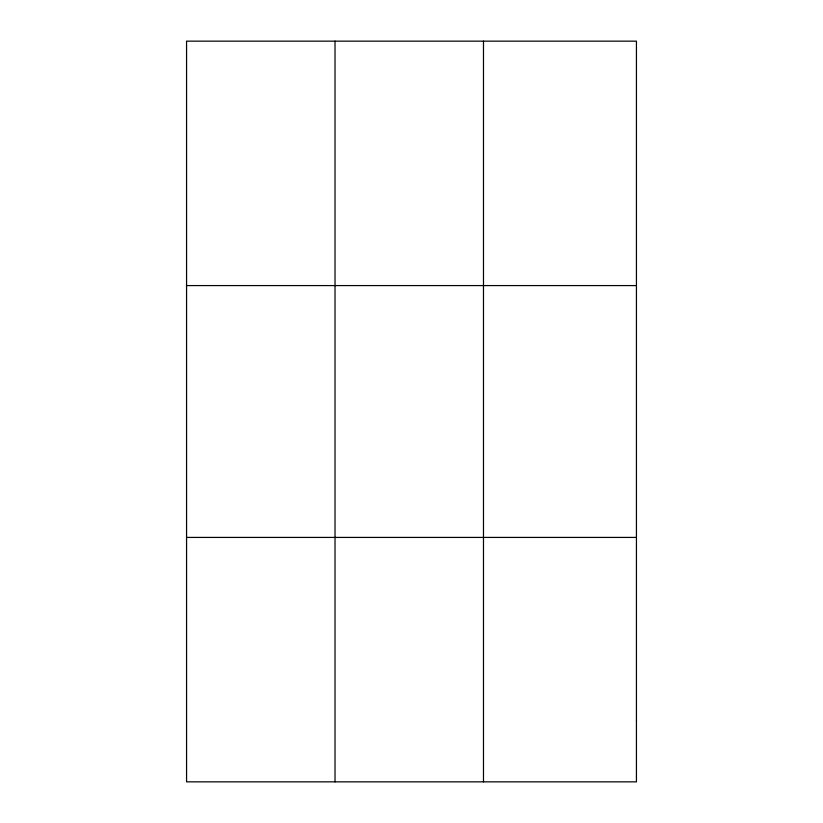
<?xml version="1.0" encoding="UTF-8"?>
<svg xmlns="http://www.w3.org/2000/svg" width="823" height="823" viewBox="0 0 823 823"><rect width="100%" height="100%" fill="white"/><g stroke="black" fill="none" stroke-linecap="round" stroke-linejoin="round"><path stroke-width="1.23" d="M335.023 781.85L335.023 41.15M483.482 781.85L483.482 41.15M186.564 285.581L636.436 285.581M186.564 537.419L636.436 537.419M636.436 720.742L636.436 781.85L186.564 781.85L186.564 41.15L636.436 41.15L636.436 720.742"/></g></svg>
